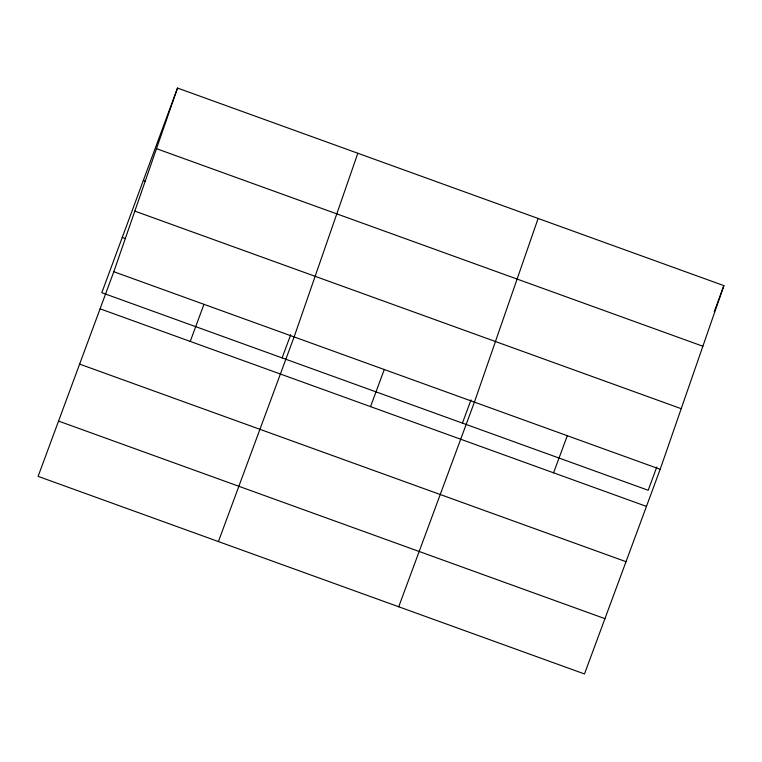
<?xml version="1.0" encoding="UTF-8"?>
<svg xmlns="http://www.w3.org/2000/svg" width="762" height="762" viewBox="0 0 762 762"><rect width="100%" height="100%" fill="white"/><g stroke="black" fill="none" stroke-linecap="round" stroke-linejoin="round"><path stroke-width="1.14" d="M113.805 271.72L177.517 88.049L723.9 285.636L660.187 469.297L584.483 673.951L38.1 476.364L113.805 271.72L660.187 469.297M357.826 153.257L294.113 336.918L218.408 541.563M538.124 218.456L474.412 402.117L398.717 606.771M177.517 88.049L101.813 292.703L648.195 490.28L656.787 467.058M190.233 341.424L203.959 304.324M282.121 357.902L290.713 334.68M370.532 406.622L384.267 369.522M462.429 423.101L471.021 399.879M553.574 472.811L567.299 435.712M714.213 311.829L723.9 285.636M156.486 148.666L702.878 346.243M143.332 180.451L145.561 181.251M134.826 211.112L681.209 408.689M122.263 237.411L125.606 238.62M100.079 308.82L646.462 506.406M79.619 364.112L626.012 561.689M58.55 421.081L604.942 618.658"/></g></svg>
